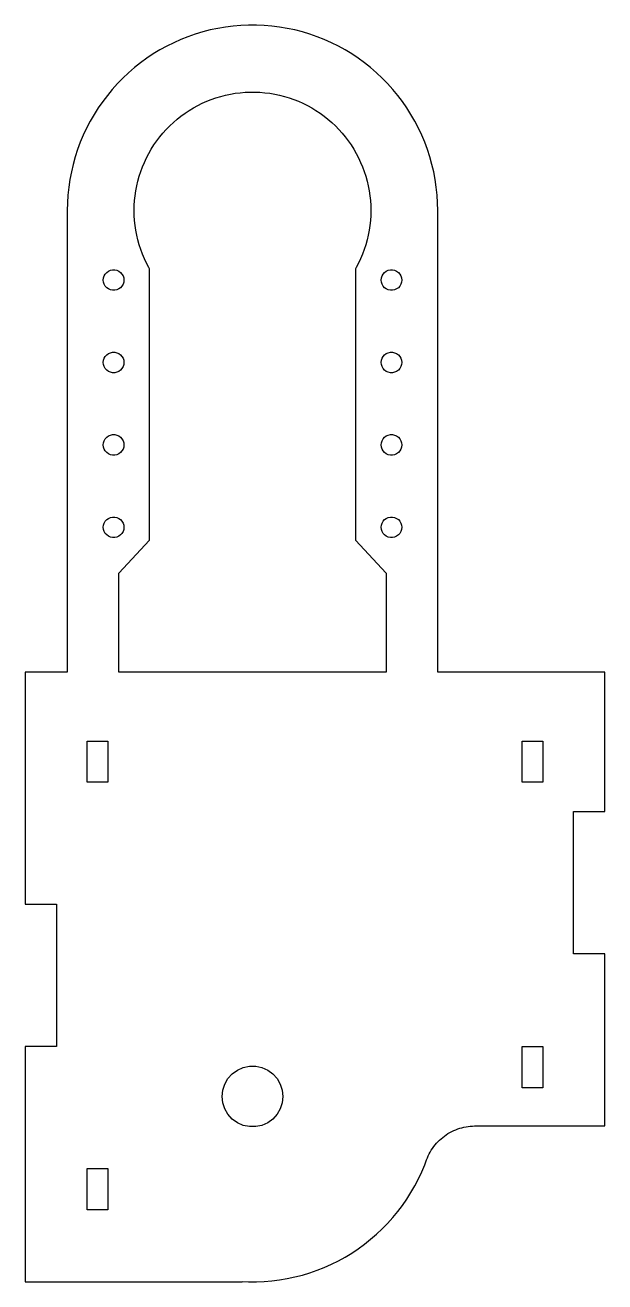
# Model space of a CAD drawing. Extents: x -22 to 34, y -18 to 104.
import ezdxf

# ---------------------------------------------------------------- set-up
doc = ezdxf.new("R2010")
doc.units = 0
doc.layers.get('0').update_dxf_attribs({"linetype": 'CONTINUOUS'})

msp = doc.modelspace()

# ---------------------------------------------------------------- linework, layer by layer
at = {"color": 7}
for points in [[(9.64488, -15.197891), (10.2728, -14.78071), (10.8828, -14.337508), (11.4736, -13.869189), (12.0443, -13.376598), (12.5939, -12.860498), (13.1214, -12.321793), (13.6259, -11.76161), (14.1065, -11.180599), (14.5623, -10.580086), (14.9926, -9.961032), (15.3965, -9.32448), (15.7735, -8.671559), (16.1228, -8.003426), (16.4438, -7.321266), (16.736, -6.626238), (16.9107, -6.156366), (16.914499, -6.156366), (16.990199, -5.961125), (17.074099, -5.769214), (17.165799, -5.580971), (17.265399, -5.396765), (17.372699, -5.216876), (17.487398, -5.041616), (17.609298, -4.871352), (17.738199, -4.706308), (17.873899, -4.546824), (18.016199, -4.393183), (18.164799, -4.245609), (18.319499, -4.104385), (18.479899, -3.969765), (18.645799, -3.842003), (18.816998, -3.721268), (18.992998, -3.607843), (19.173599, -3.501868), (19.358499, -3.403542), (19.547399, -3.313062), (19.739899, -3.23054), (19.935699, -3.156174), (20.134399, -3.090078), (20.335699, -3.032364), (20.539299, -2.983116), (20.744699, -2.942419), (20.951599, -2.910387), (21.159799, -2.886963), (21.368699, -2.872287), (21.577998, -2.86636), (34.2398, -2.866586), (34.2398, 13.833519), (31.197997, 13.833519), (31.197997, 27.666926), (34.2398, 27.666926), (34.2398, 41.200227), (17.999999, 41.200227), (17.999999, 86.000227), (17.9842, 86.754026), (17.9369, 87.506425), (17.8581, 88.256227), (17.7479, 89.002025), (17.6066, 89.742627), (17.4345, 90.476627), (17.2318, 91.202825), (16.9988, 91.919827), (16.736, 92.626427), (16.4438, 93.321526), (16.1228, 94.003626), (15.7735, 94.671827), (15.3965, 95.324725), (14.9926, 95.961227), (14.5623, 96.580326), (14.1065, 97.180825), (13.6259, 97.761824), (13.1214, 98.322027), (12.5939, 98.860727), (12.0443, 99.376827), (11.4736, 99.869426), (10.8828, 100.338225), (10.2728, 100.781227), (9.64488, 101.198227), (8.99998, 101.588227), (8.33932, 101.952226), (7.66402, 102.287227), (6.97527, 102.594225), (6.27429, 102.871226), (5.5623, 103.119226), (4.84055, 103.337226), (4.11031, 103.524226), (3.37285, 103.681227), (2.62949, 103.807225), (1.8815, 103.901224), (1.13022, 103.964225), (0.376953, 103.996226), (-0.376953, 103.996226), (-1.13022, 103.964225), (-1.8815, 103.901224), (-2.62949, 103.807225), (-3.37285, 103.681227), (-4.11031, 103.524226), (-4.84055, 103.337226), (-5.5623, 103.119226), (-6.27429, 102.871226), (-6.97527, 102.594225), (-7.66402, 102.287227), (-8.33932, 101.952226), (-9, 101.588227), (-9.64488, 101.198227), (-10.2728, 100.781227), (-10.8828, 100.338225), (-11.4736, 99.869426), (-12.0443, 99.376827), (-12.5939, 98.860727), (-13.1214, 98.322027), (-13.6259, 97.761824), (-14.1065, 97.180825), (-14.5623, 96.580326), (-14.9926, 95.961227), (-15.3965, 95.324725), (-15.7735, 94.671827), (-16.1228, 94.003626), (-16.4438, 93.321526), (-16.736, 92.626427), (-16.9988, 91.919827), (-17.2318, 91.202825), (-17.4345, 90.476627), (-17.6066, 89.742627), (-17.7479, 89.002025), (-17.8581, 88.256227), (-17.9369, 87.506425), (-17.9842, 86.754026), (-17.999999, 86.000227), (-17.999999, 41.200227), (-22.101199, 41.200227), (-22.101199, 18.666927), (-19.059399, 18.666927), (-19.059399, 4.833565), (-22.101199, 4.833565), (-22.101199, -17.999765), (-0.999999, -17.999765), (-0.999999, -17.96968), (-0.376952, -17.995645), (0.376954, -17.995645), (1.130222, -17.96412), (1.881501, -17.901044), (2.629492, -17.806528), (3.372851, -17.680826), (4.110312, -17.524023), (4.840551, -17.336543), (5.562301, -17.118639), (6.274291, -16.870735), (6.975272, -16.593141), (7.664021, -16.286535), (8.339322, -15.95134), (8.999981, -15.58812), (9.64488, -15.197891)], [(11.3389, 84.0822), (11.2487, 83.609001), (11.1387, 83.1401), (11.0092, 82.676101), (10.8603, 82.218001), (10.6924, 81.7666), (10.5058, 81.322501), (10.3007, 80.886699), (10.0775, 80.459801), (10, 80.325599), (10, 54.000099), (13, 50.799999), (13, 41.200001), (-13, 41.200001), (-13, 50.799999), (-10, 54.000099), (-10, 80.325599), (-10.0775, 80.459801), (-10.3007, 80.886699), (-10.5058, 81.322501), (-10.6924, 81.7666), (-10.8603, 82.218001), (-11.0092, 82.676101), (-11.1387, 83.1401), (-11.2487, 83.609001), (-11.3389, 84.0822), (-11.4093, 84.558701), (-11.4597, 85.0377), (-11.4899, 85.518401), (-11.500001, 86.000001), (-11.4899, 86.4816), (-11.4597, 86.9623), (-11.4093, 87.441299), (-11.3389, 87.9178), (-11.2487, 88.390999), (-11.1387, 88.8599), (-11.0092, 89.323899), (-10.8603, 89.781999), (-10.6924, 90.2334), (-10.5058, 90.677499), (-10.3007, 91.113301), (-10.0775, 91.540202), (-9.83669, 91.957301), (-9.57858, 92.364), (-9.30368, 92.7595), (-9.01247, 93.143201), (-8.70543, 93.514301), (-8.38313, 93.8723), (-8.04613, 94.216399), (-7.69499, 94.546201), (-7.33037, 94.860899), (-6.95288, 95.160099), (-6.5632, 95.443199), (-6.162, 95.709801), (-5.75, 95.959299), (-5.3279, 96.1913), (-4.89645, 96.405501), (-4.45642, 96.6014), (-4.00858, 96.7787), (-3.55368, 96.9371), (-3.09258, 97.0764), (-2.62602, 97.1962), (-2.15488, 97.296302), (-1.67995, 97.376599), (-1.20207, 97.437001), (-0.722076, 97.477299), (-0.240829, 97.497506), (0.240829, 97.497506), (0.722076, 97.477299), (1.20207, 97.437001), (1.67995, 97.376599), (2.15488, 97.296302), (2.62602, 97.1962), (3.09258, 97.0764), (3.55368, 96.9371), (4.00858, 96.7787), (4.45642, 96.6014), (4.89645, 96.405501), (5.3279, 96.1913), (5.74998, 95.959299), (6.162, 95.709801), (6.5632, 95.443199), (6.95288, 95.160099), (7.33037, 94.860899), (7.69499, 94.546201), (8.04613, 94.216399), (8.38313, 93.8723), (8.70543, 93.514301), (9.01247, 93.143201), (9.30368, 92.7595), (9.57858, 92.364), (9.83669, 91.957301), (10.0775, 91.540202), (10.3007, 91.113301), (10.5058, 90.677499), (10.6924, 90.2334), (10.8603, 89.781999), (11.0092, 89.323899), (11.1387, 88.8599), (11.2487, 88.390999), (11.3389, 87.9178), (11.4093, 87.441299), (11.4597, 86.9623), (11.4899, 86.4816), (11.500001, 86.000001), (11.4899, 85.518401), (11.4597, 85.0377), (11.4093, 84.558701), (11.3389, 84.0822)], [(-14.4135, 78.8433), (-14.4781, 79.0421), (-14.5, 79.249999), (-14.4781, 79.457901), (-14.4135, 79.656701), (-14.309, 79.837801), (-14.1691, 79.993099), (-14, 80.116001), (-13.809, 80.201001), (-13.6045, 80.2445), (-13.3955, 80.2445), (-13.191, 80.201001), (-13, 80.116001), (-12.8309, 79.993099), (-12.691, 79.837801), (-12.5864, 79.656701), (-12.5219, 79.457901), (-12.5, 79.249999), (-12.5219, 79.0421), (-12.5864, 78.8433), (-12.691, 78.662201), (-12.8309, 78.5069), (-13, 78.384001), (-13.191, 78.298899), (-13.3955, 78.255499), (-13.6045, 78.255499), (-13.809, 78.298899), (-14, 78.384001), (-14.1691, 78.5069), (-14.309, 78.662201), (-14.4135, 78.8433)], [(12.8309, 79.993099), (13, 80.116001), (13.191, 80.201001), (13.3955, 80.2445), (13.6045, 80.2445), (13.809, 80.201001), (14, 80.116001), (14.1691, 79.993099), (14.309, 79.837801), (14.4135, 79.656701), (14.4781, 79.457901), (14.5, 79.249999), (14.4781, 79.0421), (14.4135, 78.8433), (14.309, 78.662201), (14.1691, 78.5069), (14, 78.384001), (13.809, 78.298899), (13.6045, 78.255499), (13.3955, 78.255499), (13.191, 78.298899), (13, 78.384001), (12.8309, 78.5069), (12.691, 78.662201), (12.5864, 78.8433), (12.5219, 79.0421), (12.5, 79.249999), (12.5219, 79.457901), (12.5864, 79.656701), (12.691, 79.837801), (12.8309, 79.993099)], [(-13.809, 70.298901), (-14, 70.384), (-14.1691, 70.506899), (-14.309, 70.6622), (-14.4135, 70.843299), (-14.4781, 71.0421), (-14.5, 71.250001), (-14.4781, 71.4579), (-14.4135, 71.656701), (-14.309, 71.8378), (-14.1691, 71.993101), (-14, 72.116), (-13.809, 72.201), (-13.6045, 72.244499), (-13.3955, 72.244499), (-13.191, 72.201), (-13, 72.116), (-12.8309, 71.993101), (-12.691, 71.8378), (-12.5864, 71.656701), (-12.5219, 71.4579), (-12.5, 71.250001), (-12.5219, 71.0421), (-12.5864, 70.843299), (-12.691, 70.6622), (-12.8309, 70.506899), (-13, 70.384), (-13.191, 70.298901), (-13.3955, 70.255501), (-13.6045, 70.255501), (-13.809, 70.298901)], [(12.8309, 70.506899), (12.691, 70.6622), (12.5864, 70.843299), (12.5219, 71.0421), (12.5, 71.250001), (12.5219, 71.4579), (12.5864, 71.656701), (12.691, 71.8378), (12.8309, 71.993101), (13, 72.116), (13.191, 72.201), (13.3955, 72.244499), (13.6045, 72.244499), (13.809, 72.201), (14, 72.116), (14.1691, 71.993101), (14.309, 71.8378), (14.4135, 71.656701), (14.4781, 71.4579), (14.5, 71.250001), (14.4781, 71.0421), (14.4135, 70.843299), (14.309, 70.6622), (14.1691, 70.506899), (14, 70.384), (13.809, 70.298901), (13.6045, 70.255501), (13.3955, 70.255501), (13.191, 70.298901), (13, 70.384), (12.8309, 70.506899)], [(-12.5864, 63.6567), (-12.5219, 63.457899), (-12.5, 63.25), (-12.5219, 63.042099), (-12.5864, 62.843301), (-12.691, 62.662199), (-12.8309, 62.506901), (-13, 62.383999), (-13.191, 62.2989), (-13.3955, 62.2555), (-13.6045, 62.2555), (-13.809, 62.2989), (-14, 62.383999), (-14.1691, 62.506901), (-14.309, 62.662199), (-14.4135, 62.843301), (-14.4781, 63.042099), (-14.5, 63.25), (-14.4781, 63.457899), (-14.4135, 63.6567), (-14.309, 63.837799), (-14.1691, 63.9931), (-14, 64.115999), (-13.809, 64.200999), (-13.6045, 64.244501), (-13.3955, 64.244501), (-13.191, 64.200999), (-13, 64.115999), (-12.8309, 63.9931), (-12.691, 63.837799), (-12.5864, 63.6567)], [(13.6045, 64.244501), (13.809, 64.200999), (14, 64.115999), (14.1691, 63.9931), (14.309, 63.837799), (14.4135, 63.6567), (14.4781, 63.457899), (14.5, 63.25), (14.4781, 63.042099), (14.4135, 62.843301), (14.309, 62.662199), (14.1691, 62.506901), (14, 62.383999), (13.809, 62.2989), (13.6045, 62.2555), (13.3955, 62.2555), (13.191, 62.2989), (13, 62.383999), (12.8309, 62.506901), (12.691, 62.662199), (12.5864, 62.843301), (12.5219, 63.042099), (12.5, 63.25), (12.5219, 63.457899), (12.5864, 63.6567), (12.691, 63.837799), (12.8309, 63.9931), (13, 64.115999), (13.191, 64.200999), (13.3955, 64.244501), (13.6045, 64.244501)], [(-13.6045, 54.255499), (-13.809, 54.298899), (-14, 54.384001), (-14.1691, 54.5069), (-14.309, 54.662201), (-14.4135, 54.8433), (-14.4781, 55.0421), (-14.5, 55.249999), (-14.4781, 55.457898), (-14.4135, 55.656701), (-14.309, 55.837801), (-14.1691, 55.993099), (-14, 56.116001), (-13.809, 56.201001), (-13.6045, 56.2445), (-13.3955, 56.2445), (-13.191, 56.201001), (-13, 56.116001), (-12.8309, 55.993099), (-12.691, 55.837801), (-12.5864, 55.656701), (-12.5219, 55.457898), (-12.5, 55.249999), (-12.5219, 55.0421), (-12.5864, 54.8433), (-12.691, 54.662201), (-12.8309, 54.5069), (-13, 54.384001), (-13.191, 54.298899), (-13.3955, 54.255499), (-13.6045, 54.255499)], [(14.309, 55.837801), (14.4135, 55.656701), (14.4781, 55.457898), (14.5, 55.249999), (14.4781, 55.0421), (14.4135, 54.8433), (14.309, 54.662201), (14.1691, 54.5069), (14, 54.384001), (13.809, 54.298899), (13.6045, 54.255499), (13.3955, 54.255499), (13.191, 54.298899), (13, 54.384001), (12.8309, 54.5069), (12.691, 54.662201), (12.5864, 54.8433), (12.5219, 55.0421), (12.5, 55.249999), (12.5219, 55.457898), (12.5864, 55.656701), (12.691, 55.837801), (12.8309, 55.993099), (13, 56.116001), (13.191, 56.201001), (13.3955, 56.2445), (13.6045, 56.2445), (13.809, 56.201001), (14, 56.116001), (14.1691, 55.993099), (14.309, 55.837801)], [(-16.0594, 30.5), (-16.0594, 34.5), (-14.0594, 34.5), (-14.0594, 30.5), (-16.0594, 30.5)], [(28.198, 30.5), (26.198, 30.5), (26.198, 34.5), (28.198, 34.5), (28.198, 30.5)], [(28.198, 4.84364), (28.198, 0.84362), (26.198, 0.84362), (26.198, 4.84364), (28.198, 4.84364)], [(-1.47499, 2.554762), (-0.911591, 2.805601), (-0.30835, 2.933842), (0.30835, 2.933842), (0.911591, 2.805601), (1.47499, 2.554762), (1.97392, 2.192275), (2.3866, 1.733946), (2.69495, 1.199869), (2.88553, 0.613327), (2.95, 0.000001), (2.88553, -0.613324), (2.69495, -1.199866), (2.3866, -1.733972), (1.97392, -2.192273), (1.47499, -2.554759), (0.911591, -2.805598), (0.30835, -2.93384), (-0.30835, -2.93384), (-0.911591, -2.805598), (-1.47499, -2.554759), (-1.97392, -2.192273), (-2.3866, -1.733972), (-2.69495, -1.199866), (-2.88553, -0.613324), (-2.95, 0.000001), (-2.88553, 0.613327), (-2.69495, 1.199869), (-2.3866, 1.733946), (-1.97392, 2.192275), (-1.47499, 2.554762)], [(-16.0594, -7.000013), (-14.0594, -7.000013), (-14.0594, -11.000005), (-16.0594, -11.000005), (-16.0594, -7.000013)]]:
    msp.add_lwpolyline(points, close=True, dxfattribs=at)

doc.saveas('drawing.dxf')
